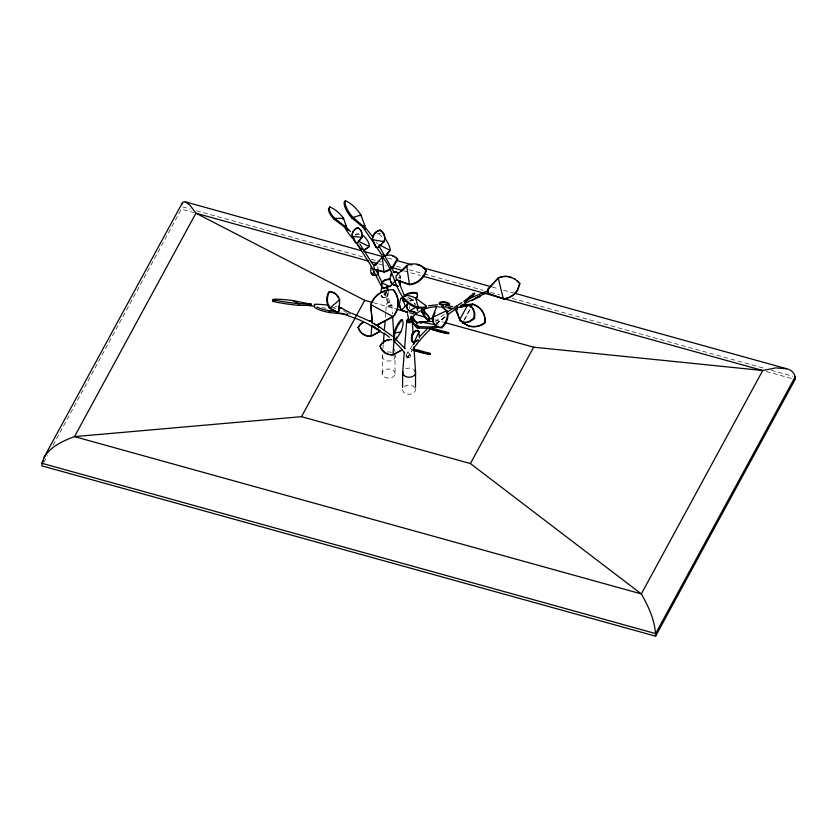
<?xml version="1.0" encoding="UTF-8"?>
<svg xmlns="http://www.w3.org/2000/svg" width="837" height="837" viewBox="0 0 837 837"><rect width="100%" height="100%" fill="white"/><g stroke="black" fill="none" stroke-linecap="round" stroke-linejoin="round"><path stroke-width="0.63" stroke-dasharray="4.18 3.14" d="M382.195 373.333L382.519 353.716M395.085 373.752A6.455 4.583 0.4 0 0 385.637 369.473A6.455 4.583 0.4 0 0 385.198 377.414A6.455 4.583 0.4 0 0 395.085 373.752L394.959 352.816M399.887 278.784L399.992 276.398A10.013 7.261 -67.6 0 0 399.375 274.892M377.769 269.42L377.947 266.344M381.013 295.095A8.161 4.74 -67.2 0 0 381.431 296.183L382.049 297.03L386.422 297.742L387.583 296.288L387.813 291.893M436.966 323.04L437.019 322.067L438.253 325.258M400.348 278.972L400.504 276.608A10.013 7.261 -67.6 0 0 399.887 275.101M409.523 308.487L409.67 306.112M386.453 291.527L382.049 297.03L386.757 297.888L387.929 296.434L388.42 289.905M382.927 348.537L383.231 344.656M385.376 317.453L385.784 312.274M385.878 310.977L386.391 304.501M463.803 320.508L470.237 308.445M464.587 319.703L470.436 308.738M43.723 462.422L47.458 455.537M53.055 445.232L181.357 209.135L193.933 212.629M407.588 357.545L411.856 350.839M407.535 357.744L411.825 351.059M412.338 345.733L406.144 354.804L407.452 356.478M386.945 291.747L382.54 297.24L381.934 296.392A8.161 4.74 -67.2 0 1 381.505 295.315M398.213 278.125L400.504 276.608L398.715 278.334M376.786 233.816A17.253 8.088 46.7 0 1 378.805 233.868L379.695 233.031A17.253 8.088 46.7 0 1 382.153 235.291M436.014 324.024L440.754 320.006M435.219 321.523L445.336 313.519M436.046 324.003L445.954 316.083M435.962 324.526L445.891 316.585M390.879 304.982L388.797 305.767L390.879 304.982L386.307 292.448M409.68 300.535L413.3 299.834A10.013 5.733 -3.7 0 0 414.775 299.029M409.712 301.1L413.342 300.483A10.013 5.733 -3.7 0 0 414.817 299.677M437.992 306.855L440.335 306.938M438.724 307.053L442.239 307.179M408.289 357.608L408.644 357.64A1.611 1.119 -38.3 0 0 410.078 356.918L410.318 356.583A1.684 1.172 -38.3 0 0 409.868 354.94L409.513 354.909A1.611 1.119 -38.3 0 0 408.079 355.631L407.839 355.966A1.684 1.172 -38.3 0 0 408.215 357.65M419.599 323.27L422.078 323.72M331.714 307.2L336.725 308.55A21.427 4.237 8.2 0 0 333.9 307.901M387.813 258.058L394.101 259.805M492.229 287.039L498.528 288.775M503.56 290.177L513.625 292.971M182.633 206.906L190.177 208.999M196.465 210.746L362.484 256.823M371.293 259.261L376.326 260.663M377.581 261.008L381.348 262.054M396.445 266.239L401.478 267.641M409.021 269.734L422.852 273.573M424.118 273.919L483.231 290.324M490.775 292.416L499.574 294.865M512.15 298.349L763.7 368.165M771.243 370.257L792.629 376.19M378.554 263.885L386.37 266.03M403.748 270.885L420.32 275.457M766.2 371.44L792.608 378.774M373.49 302.743L396.006 308.989M434.79 319.755L443.558 322.193M343.4 310.757L346.717 312.347M407.86 297.145L413.3 299.834L413.342 300.483L404.637 296.183M414.2 303.36L415.476 304.061M414.242 303.821L415.518 304.522M410.381 355.275L405.851 349.542M406.301 355.411L407.776 357.273M376.273 241.893L377.571 243.849M383.817 292.165L388.797 305.767M387.081 298.338L389.404 305.097M391.852 304.678A2.731 1.946 0.4 0 1 387.667 306.227A2.731 1.946 0.4 0 1 387.855 302.868A2.731 1.946 0.4 0 1 391.852 304.678L392.438 313.791M394.708 348.914L394.876 351.519M405.757 368.761A6.455 4.583 0.4 0 1 413.572 369.379M415.194 388.441A6.455 4.583 0.4 0 1 409.157 394.3A6.455 4.583 0.4 0 1 402.733 388.619M404.323 386.537A6.455 4.583 0.4 0 1 414.503 387.343M395.054 355.526A6.455 4.583 0.4 0 1 386.84 360.883A6.455 4.583 0.4 0 1 384.382 353.13M387.343 352.032A6.455 4.583 0.4 0 1 392.208 352.649M384.884 292.668A118.048 56.623 56.8 0 1 387.039 298.338M321.931 307.441A179.631 123.74 -15.5 0 1 327.047 308.487M435.92 324.065A146.255 100.9 -15.5 0 1 447.879 314.555M405.809 356.007A1.381 0.774 34.3 0 1 407.588 357.43A1.381 0.774 34.3 0 1 406.008 357.702M407.316 298.83A10.013 7.261 -67.6 0 1 408.414 299.792M355.453 235.03A14.543 6.581 38 0 1 360.444 234.622M355.139 235.092A14.543 6.581 38 0 1 361.082 233.805M335.124 306.436A21.427 4.237 8.2 0 1 337.049 306.865M378.805 233.868A17.253 8.088 46.7 0 1 382.812 237.781M411.898 349.102L411.95 349.887L411.898 349.102"/><path stroke-width="1.26" d="M402.566 387.374L402.67 372.779L404.281 352.21M415.466 387.186L415.57 372.591L413.907 346.821M655.612 636.183C655.319 621.096 648.706 606.804 641.33 593.925L470.404 463.552L301.487 416.68L74.503 436.621C61.143 441.549 43.095 449.71 41.85 465.853L655.612 636.183L795.119 379.464C796.06 374.17 791.52 369.766 786.623 368.73L514.881 293.316M795.119 379.464L795.14 376.891L655.633 633.599L41.871 463.269L43.116 460.978M418.092 327.696A8.161 2.302 50.8 0 1 417.768 328.041L417.255 328.125A8.611 2.427 50.8 0 1 413.98 324.641L410.915 319.682L411.281 316.229L417.726 323.804M421.848 312.285L422.214 308.843L428.659 316.417A8.161 2.302 50.8 0 1 429.193 320.226L428.188 320.728A8.611 2.427 50.8 0 1 424.914 317.254L421.848 312.285L422.214 308.843M338.828 310.642L338.891 305.829M396.016 339.728L400.818 332.007A12.429 4.279 -65.3 0 0 402.21 320.069L401.362 319.682A12.429 4.279 -65.3 0 0 393.861 333.126L393.536 340.858L395.336 340.826M399.783 281.169L399.981 284.883L400.201 281.337M377.769 269.42L377.874 273.961L378.209 269.608M392.323 283.774A8.694 5.911 -0.2 0 1 390.994 285.835L383.179 288.524L381.578 287.75L381.85 282.32L382.655 281.337L385.01 279.767L389.655 278.836M381.578 287.75L381.85 282.32M438.18 326.66A18.173 3.871 4 0 1 429.465 328.345L419.337 328.104L419.421 326.702L415.591 324.4M372.392 239.413L375.897 247.135L378.23 247.522L384.162 241.338A10.013 9.364 3.8 0 0 380.113 230.06A10.013 9.364 3.8 0 0 372.392 239.413L375.897 247.135M380.092 230.353A10.013 9.364 3.8 0 0 372.371 239.696L384.141 241.621A10.013 9.364 3.8 0 0 380.092 230.353L380.113 230.06M310.15 305.024C310.108 307.922 311.971 303.339 310.37 304.281M371.848 325.206L371.011 336.244L380.437 331.138L371.011 336.244A12.429 12.063 72.4 0 1 358.079 327.581A12.429 12.063 72.4 0 1 362.944 322.486M393.965 341.329L392.951 354.815L402.367 349.699L392.951 354.815A12.429 12.063 72.4 0 1 380.019 346.152A12.429 12.063 72.4 0 1 391.737 339.634M394.122 341.119L394.708 333.513A12.429 4.279 -65.3 0 1 402.21 320.069M383.336 343.358L384.152 333M384.35 330.406L385.062 321.345M404.585 348.359L406.751 320.801M443.673 305.903L439.467 304.187L439.341 303.402L440.461 302.795A8.192 1.915 5.8 0 1 444.039 302.387L444.102 301.728L445.556 302.042A8.537 1.998 5.8 0 1 449.49 304.04L449.333 305.066L445.629 306.07M460.151 320.55A14.156 10.316 -60.3 0 0 470.331 321.492L474.579 318.447L474.82 313.289L473.334 308.958A14.156 10.316 -60.3 0 0 468.427 305.411L467.737 304.992L459.471 320.121A14.156 10.316 -60.3 0 0 469.651 321.073L473.888 318.029L474.14 312.86L472.654 308.539A14.156 10.316 -60.3 0 0 467.737 304.992L457.829 307.566L456.196 310.558L460.151 320.55M272.506 301.257L272.736 299.562A21.427 1.967 7.6 0 1 292.636 300.514L311.322 304.291L311.165 305.453L298.631 305.338A21.427 1.967 7.6 0 1 272.506 301.257A21.427 1.967 7.6 0 1 275.289 300.891M298.631 305.338L298.861 303.643L292.636 300.514M347.836 313.352L347.669 314.503L329.223 312.525L329.464 310.862L333.053 310.014M350.033 313.938L350.201 312.787L341.423 308.037A21.427 4.237 8.2 0 0 339.173 307.399M430.019 328.889L430.155 328.334L437.113 329.516L448.768 332.802L448.58 333.618L446.655 333.398A10.117 0.722 14 0 1 439.802 331.965L430.019 328.889L448.58 333.618M419.306 337.928L419.055 331.578L417.056 330.259C413.614 330.531 411.396 334.298 411.448 337.541A10.797 4.175 -67.7 0 0 412.536 342.124L413.97 342.762L418.301 340.146M417.768 330.563C414.325 330.835 412.097 334.591 412.16 337.834A10.797 4.175 -67.7 0 0 413.248 342.427M419.588 352.241L418.856 350.284L430.521 353.58L430.333 354.386L428.408 354.166A10.117 0.722 14 0 1 421.555 352.733L413.039 350.222M430.208 329.119L430.333 328.554L433.629 329.464M437.113 329.516L437.845 331.473L438.033 330.667M517.402 280.897L519.725 283.481L517.412 290.041A17.567 17.399 -59.1 0 1 503.183 298.715L488.682 293.641L487.668 289.539L498.025 278.041A17.577 17.399 -59.1 0 1 508.143 276.503L514.807 278.962M514.619 278.826L519.913 283.617L517.601 290.177A17.567 17.399 -59.1 0 1 503.372 298.851L488.682 293.641M403.716 298.589L403.152 301.079L404.846 301.477M403.152 301.079L403.894 298.631M181.629 204.678L182.968 202.188L185.259 201.843L361.396 250.723M395.723 257.325L397.648 259.46L393.61 266.605A14.637 11.101 -49 0 1 391.559 268.541M488.484 291.684C489.07 293.766 487.218 289.456 488.295 291.266M441.612 306.604L447.209 311.228L447.795 313.404A14.543 10.693 -51.2 0 1 442.072 327.759A14.187 10.442 -51.2 0 1 433.587 322.611L432.875 318.039L435.031 312.347M353.444 239.026C349.175 235.72 337.28 216.919 350.462 231.567M345.283 226.042L344.227 226.932M329.694 206.844L329.129 209.083L330.27 212.42A14.156 5.242 41.7 0 0 334.748 218.363L344.363 225.98L346.11 225.98L343.599 218.352A14.156 5.242 41.7 0 0 333.932 209.083L329.694 206.844L328.418 209.888L329.569 213.226A14.156 5.242 41.7 0 0 334.036 219.168L343.871 226.545L346.11 225.98M455.841 308.466L457.452 305.892M470.823 307.357L472.581 304.061L475.761 305.338A18.048 17.608 -35.5 0 1 484.947 322.412L485.157 322.695A18.048 17.608 -35.5 0 0 475.96 305.62L472.581 304.061L461.135 305.285M43.618 458.121L182.173 203.171M301.487 416.68L364.723 300.316L372.235 302.398M470.404 463.552L533.64 347.188L762.737 370.509L775.784 367.914L786.623 368.73M395.399 339.435L396.707 337.206M405.139 305.997L402.451 298.118L403.769 296.308L406.594 295.545A14.637 5.995 32 0 1 415.623 298.077L425.677 305.453L426.211 307.273L425.834 307.901L417.726 308.142A14.637 5.995 32 0 1 408.037 303.329C395.315 291.715 394.311 271.596 383.388 258.099M417.726 308.142L418.259 307.231L415.623 298.077M425.311 306.091L425.677 305.453M352.105 234.852A8.537 8.203 31.8 0 1 356.29 228.501L357.859 227.748A8.192 7.857 31.8 0 1 361.291 231.117L362.264 234.161L361.919 237.457L357.514 242.939L362.002 237.31L352.126 236.452L352.189 234.716A8.537 8.203 31.8 0 1 356.384 228.355L357.859 227.748M355.579 242.73L352.22 236.306L355.579 242.73L357.577 242.835M413.907 348.025L416.648 344.269M413.039 344.781L414.441 342.888M358.288 241.161L369.243 246.591L363.687 250.483L369.243 246.591L368.876 243.368A14.187 6.424 38 0 0 361.814 234.381M410.13 319.839L411.741 317.798M374.202 271.805L372.005 274.557L376.713 275.415L372.005 274.557L371.387 273.699A8.161 4.74 -67.2 0 1 371.356 266.857M385.648 255.735L390.136 250.409A17.253 8.088 46.7 0 0 384.424 237.802M385.229 256.342L390.136 250.409L379.056 244.697M334.036 219.168L334.748 218.363L343.599 218.352L342.888 219.158M343.871 226.545L344.363 225.98M402.451 298.087L403.225 297.219M390.816 269.116A14.637 11.101 -49 0 1 384.392 271.983L374.17 269.294L373.867 266.448L382.31 257.126A14.637 11.101 -49 0 1 383.911 256.3M511.679 277.476L508.331 276.639A17.577 17.399 -59.1 0 0 498.214 278.177L487.668 289.539M419.986 336.286L427.728 328.303M379.088 246.476L384.162 241.338M395.535 280.719L391.978 284.172L398.391 286.432M405.819 305.819L401.373 310.129L407.786 312.389M373.428 242.427L362.756 227.057L364.116 226.021L372.904 237.059M401.718 271.178L407.148 265.978L406.667 265.507L395.964 276.064L396.424 279.778L409.471 284.726A17.253 15.108 -45.8 0 0 426.274 270.801L425.803 270.341A17.253 15.108 -45.8 0 0 406.667 265.507L409.471 284.726M374.631 242.406L373.741 243.243L381.85 255.044L382.467 254.469L385.533 256.049M472.204 295.126L474.317 293.055L464.148 301.508L464.807 302.283M472.738 295.775L474.841 293.703L464.681 302.157L472.738 295.775L466.397 301.017M466.92 299.792L471.325 295.9M345.367 200.817L344.405 201.654A17.253 6.518 49 0 0 351.718 217.934L362.609 226.837L364.241 226.408L364.911 225.823L360.914 214.931A17.253 6.518 49 0 0 345.367 200.817A17.253 6.518 49 0 0 352.68 217.097L363.279 226.252L364.911 225.823M351.718 217.934L360.914 214.931L359.952 215.768M362.609 226.837L363.279 226.252M412.39 316.888L414.294 320.079M410.915 319.682L411.281 316.229M423.323 309.491L425.227 312.682M416.533 322.988L417.014 322.569L411.406 319.263L414.472 324.233A8.611 2.427 50.8 0 0 417.736 327.706L418.259 327.623M427.466 315.591L427.948 315.172L422.34 311.877L425.405 316.836A8.611 2.427 50.8 0 0 428.67 320.309M337.342 312.274L339.267 310.673L339.623 299.855A12.429 9.531 -87 0 0 329.203 292.28L328.564 292.239A12.429 9.531 -87 0 0 329.286 307.911L337.342 312.274L329.286 307.911M364.095 226.042L362.85 226.994M471.2 295.921L464.148 301.508L466.031 300.567M446.372 312.735L452.106 308.843M454.02 307.545L462.014 302.68M416.355 306.98L409.262 310.945L408.205 310.067A8.694 6.298 -5.6 0 1 406.834 305.515L407.954 302.764L406.792 305.055A8.694 6.298 -5.6 0 0 408.163 309.606L409.262 310.945L415.968 312.609M417.809 339.937L413.258 342.459L413.97 342.762L419.055 331.578L417.789 330.594M372.245 322.81L376.671 325.143L393.128 316.355A21.427 20.904 -13.6 0 0 393.453 289.832A21.427 20.904 -13.6 0 0 370.76 304.584L372.256 322.831M374.516 324.222L376.734 325.394L393.212 316.721A21.427 20.904 -13.6 0 0 393.547 290.198L393.453 289.832M470.331 298.16L487.94 290.711M472.643 299.677L480.061 296.089M471.597 300.64L480.093 296.539M358.079 327.581L358.309 327.508A12.429 12.063 72.4 0 1 363.174 322.423M380.019 346.152L380.249 346.079A12.429 12.063 72.4 0 1 389.592 339.571M384.298 287.865L388.807 286.547M400.818 332.007L393.861 333.126M459.565 307.545L468.427 305.411M339.027 308.602L341.423 308.037M457.577 308.529L457.284 309.91M428.398 305.787L437.521 304.762M428.188 320.728L428.701 320.644A8.161 2.302 50.8 0 0 429.015 318.939M465.11 305.118L471.503 304.48M389.665 279.317L385.01 280.249L381.85 282.801L389.927 286.704L390.994 285.354A8.694 5.911 -0.2 0 0 391.81 284.371M416.345 322.967A18.173 3.871 4 0 1 419.682 321.868L433.336 321.398M426.211 307.273L418.259 307.231A14.637 5.995 32 0 1 408.582 302.419L402.995 297.177M311.322 304.291L298.861 303.643A21.427 1.967 7.6 0 1 272.736 299.562M338.985 299.824L339.623 299.855L329.924 307.953A12.429 9.531 -87 0 1 329.203 292.28M419.421 326.702L429.538 326.943A18.173 3.871 4 0 0 436.893 325.865M448.768 332.802L446.843 332.592A10.117 0.722 14 0 1 445.42 332.341M430.521 353.58L428.596 353.36M339.257 312.191L329.464 310.862A21.427 4.237 8.2 0 1 316.951 307.053M447.125 307.796L451.959 308.811M375.918 246.946L376.535 247.051M413.059 349.301L418.856 350.284M419.672 321.868L435.784 324.808M447.471 305.599L452.597 306.666M412.923 349.897L430.333 354.386M444.039 302.387L445.504 302.701A8.537 1.998 5.8 0 1 449.427 304.689L439.467 304.187L439.404 302.753L440.524 302.136A8.192 1.915 5.8 0 1 444.102 301.728M374.17 269.294L384.392 271.983M411.459 311.082L414.817 311.992M414.284 349.929L418.678 351.132M363.907 251.424L382.781 256.656M396.623 260.495L411.72 264.691M423.041 267.83L490.974 286.683M368.479 261.092L195.91 213.205L190.114 205.389L185.259 201.843M371 261.793L377.299 263.54M391.151 267.38L402.492 270.529M422.643 276.126L762.737 370.509L641.33 593.925L74.503 436.621L195.91 213.205L364.723 300.316M397.261 309.345L407.263 312.117M409.774 312.808L426.033 317.328M428.534 318.018L433.545 319.41M444.803 322.538L533.64 347.188M376.556 264.91L375.143 264.408A8.611 5.001 -67.2 0 0 373.061 264.733M340.785 313.028L359.335 319.828L367.935 323.95L383.608 333.524M398.035 286.285L391.978 284.172A10.013 7.261 -67.6 0 1 391.726 272.318M407.431 312.243L401.373 310.129A10.013 7.261 -67.6 0 1 401.122 298.275A10.013 7.261 -67.6 0 1 402.639 297.815M396.424 279.778L408.99 284.266A17.253 15.108 -45.8 0 0 425.803 270.341M392.448 255.829L394.509 256.603M419.337 328.104L415.518 325.802A18.173 3.871 4 0 1 415.56 325.049M351.561 313.164L369.504 321.052M401.122 298.275L401.634 298.485A10.013 7.261 -67.6 0 1 403.141 298.024M412.118 333.932L412.819 334.235M381.578 287.426L383.179 288.19M364.116 249.918L361.302 248.526L360.862 249.091L354.375 240.355L353.957 238.629M310.328 305.045L311.165 305.453M473.888 318.029L474.579 318.447M456.196 310.558L459.722 319.336M484.958 322.423A17.619 17.19 -35.5 0 1 468.678 325.844L462.631 322.705L468.877 326.137A17.619 17.19 -35.5 0 0 485.157 322.705M377.728 325.698L392.543 336.296M396.267 257.827L391.904 255.327A14.637 11.101 -49 0 0 387.196 255.264M498.214 278.177L503.372 298.851M386.6 287.394L388.42 289.905L386.108 287.175M376.776 325.269L379.569 327.518M376.964 325.216L379.736 327.466M442.731 307.535L447.209 311.228M432.875 318.039L432.269 317.516L436.778 306.311L437.196 306.666M441.465 327.246A14.543 10.693 -51.2 0 0 447.188 312.892L446.602 310.705L432.269 317.516L432.97 322.088A14.187 10.442 -51.2 0 0 441.465 327.246L442.082 327.759M395.336 338.828L405.181 348.694M397.648 259.46L397.104 258.957L393.055 266.103A14.637 11.101 -49 0 1 391.015 268.039M382.854 257.629L382.31 257.126L383.848 271.481A14.637 11.101 -49 0 0 388.734 269.619M472.821 294.049L473.344 294.697M404.689 352.932L402.492 350.128A179.631 123.74 -15.5 0 0 394.07 341.381M372.496 274.766L371.879 273.919A8.161 4.74 -67.2 0 1 371.461 272.831M359.805 243.954L372.413 263.77M357.995 245.262L370.488 264.89L380.887 285.312M455.485 309.585L458.54 315.172M378.868 245.816L394.457 272.872M461.417 320.487L462.83 322.988M376.169 270.581L381.829 282.069M398.328 280.981L404.48 295.963M425.478 306.677L425.834 307.901M407.41 313.76L409.262 321.356M393.212 316.721L370.76 304.584L372.308 323.061M374.463 268.698L374.547 269.64M416.627 293.316A10.013 5.733 -3.7 0 0 404.637 296.183L404.595 295.524A10.013 5.733 -3.7 0 1 416.585 292.657L416.627 293.316A10.013 5.733 -3.7 0 1 416.01 298.736M412.379 323.197L413.018 333.105M413.572 341.768L413.74 344.248M392.605 316.386L393.777 334.601M417.412 308.131L417.496 310.307M417.412 307.482L417.537 310.653M362.201 235.898L361.197 231.263A8.192 7.857 31.8 0 0 357.776 227.894M412.139 321.23A2.731 1.946 0.4 0 1 407.598 322.161A2.731 1.946 0.4 0 1 408.707 318.897M414.629 370.31A6.455 4.583 0.4 0 1 410.12 377.215A6.455 4.583 0.4 0 1 402.848 371.586M344.708 226.639A118.048 56.623 56.8 0 1 347.951 230.499M408.655 321.063A1.109 0.952 41.6 0 1 407.661 319.86A1.109 0.952 41.6 0 1 408.749 319.054M412.463 317.097A118.048 60.546 53.4 0 1 436.59 306.729M442.417 306.823A118.048 60.546 53.4 0 1 446.058 307.21M448.538 307.608A118.048 60.546 53.4 0 1 451.059 308.11M452.336 308.393A118.048 60.546 53.4 0 1 456.479 309.502M363.268 226.691A144.707 74.033 53.3 0 1 365.403 229.464M411.825 320.707A1.36 0.743 -13.7 0 1 410.517 321.68A1.308 0.711 -13.7 0 1 409.22 321.167L409.324 320.864A1.36 0.743 -13.7 0 1 409.555 320.561M310.14 305.547A179.631 123.74 -15.5 0 1 314.838 306.216M372.863 325.844A179.631 123.74 -15.5 0 1 375.823 327.623M376.932 328.313A179.631 123.74 -15.5 0 1 379.13 329.715M384.403 333.398A179.631 123.74 -15.5 0 1 389.383 337.29M416.7 344.289A146.255 100.9 -15.5 0 1 432.206 327.403M447.879 314.555A146.255 100.9 -15.5 0 1 454.292 310.129M460.256 306.352A146.255 100.9 -15.5 0 1 462.244 305.16M463.248 304.574A146.255 100.9 -15.5 0 1 471.43 300.085M475.625 297.962A146.255 100.9 -15.5 0 1 479.894 295.932M480.972 295.44A146.255 100.9 -15.5 0 1 488.609 292.165M401.886 310.339A10.013 7.261 -67.6 0 1 401.007 309.083M400.4 307.566A10.013 7.261 -67.6 0 1 400.065 305.861M380.783 292.395A8.161 4.74 -67.2 0 1 381.41 289.33L382.007 287.813A8.611 5.001 -67.2 0 1 383.105 287.206M370.854 304.95A21.427 20.904 -13.6 0 1 385.24 291.014M386.255 290.742A21.427 20.904 -13.6 0 1 388.316 290.334M373.553 264.942A8.611 5.001 -67.2 0 1 375.635 264.628M393.746 272.067A10.013 7.261 -67.6 0 1 397.92 272.872M393.244 271.858A10.013 7.261 -67.6 0 1 398.506 273.626M391.611 283.126A10.013 7.261 -67.6 0 1 391.005 281.609M390.889 276.189A10.013 7.261 -67.6 0 1 391.434 274.316M428.167 316.825A8.161 2.302 50.8 0 1 428.69 317.955M393.17 354.742A12.429 12.063 72.4 0 1 381.201 348.307M401.362 319.682A12.429 4.279 -65.3 0 1 401.886 320.508M314.555 305.128A21.427 4.237 8.2 0 1 314.555 304.291A21.427 4.237 8.2 0 1 329.035 305.348M329.223 312.525A21.427 4.237 8.2 0 1 314.314 306.792M328.564 292.239A12.429 9.531 -87 0 1 335.647 294.205M337.039 295.775A12.429 9.531 -87 0 1 338.169 297.669M416.585 292.657A10.013 5.733 -3.7 0 1 417.339 295.932M416.826 297.03A10.013 5.733 -3.7 0 1 415.958 298.077M373.093 236.725A17.253 8.088 46.7 0 1 373.877 235.27M371.23 336.171A12.429 12.063 72.4 0 1 358.309 327.508M370.017 320.989A12.429 12.063 72.4 0 1 372.35 321.46L372.13 321.534A12.429 12.063 72.4 0 0 369.797 321.063M416.523 264.513A17.253 15.108 -45.8 0 1 426.274 270.801M410.235 264.879A17.253 15.108 -45.8 0 1 412.348 264.482"/></g></svg>
